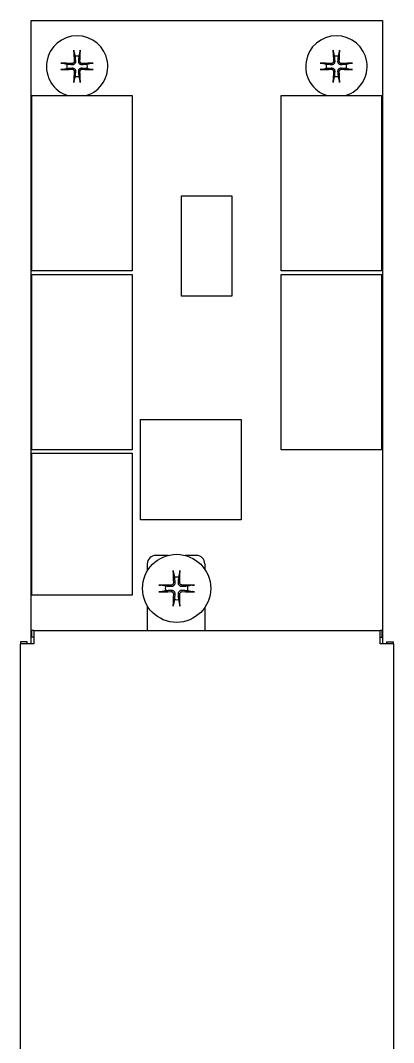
# Model space of a CAD drawing. Header units: millimetres. Extents: x 75184266 to 76346726, y -35850126 to -33679385.
# Drawn here: x 75482780 to 75492293, y -35635504 to -35609400 of the extents above; entities that cross this region are included whole.
import ezdxf

# ---------------------------------------------------------------- set-up
doc = ezdxf.new("R2010")
doc.units = ezdxf.units.MM
doc.header["$LTSCALE"] = 50
doc.header["$MEASUREMENT"] = 0
doc.layers.add('가시적인 것(ISO)', color=7, linetype='CONTINUOUS', lineweight=25)

msp = doc.modelspace()

# ---------------------------------------------------------------- linework, layer by layer
at = {"layer": '가시적인 것(ISO)'}
for p, q in [((75483049.6, -35625322.7), (75483049.6, -35609400)), ((75483049.6, -35609400), (75492008.2, -35609400)), ((75492008.2, -35609400), (75492008.2, -35625322.7)), ((75483071, -35615798.9), (75483071, -35611319.7)), ((75483071, -35611319.7), (75485630.5, -35611319.7)), ((75485630.5, -35611319.7), (75485630.5, -35615798.9)), ((75489427.2, -35615798.9), (75489427.2, -35611319.7)), ((75489427.2, -35611319.7), (75491986.8, -35611319.7)), ((75491986.8, -35611319.7), (75491986.8, -35615798.9)), ((75486889, -35616438.8), (75486889, -35613879.2)), ((75486889, -35613879.2), (75488168.8, -35613879.2)), ((75488168.8, -35613879.2), (75488168.8, -35616438.8)), ((75485630.5, -35615798.9), (75483071, -35615798.9)), ((75483071, -35620363.5), (75483071, -35615884.3)), ((75483071, -35615884.3), (75485630.5, -35615884.3)), ((75485630.5, -35615884.3), (75485630.5, -35620363.5)), ((75491986.8, -35615798.9), (75489427.2, -35615798.9)), ((75489427.2, -35620363.5), (75489427.2, -35615884.3)), ((75489427.2, -35615884.3), (75491986.8, -35615884.3)), ((75491986.8, -35615884.3), (75491986.8, -35620363.5)), ((75488168.8, -35616438.8), (75486889, -35616438.8)), ((75485843.8, -35622155.2), (75485843.8, -35619595.6)), ((75485843.8, -35619595.6), (75488403.4, -35619595.6)), ((75488403.4, -35619595.6), (75488403.4, -35622155.2)), ((75485630.5, -35620363.5), (75483071, -35620363.5)), ((75483071, -35624074.9), (75483071, -35620448.8)), ((75483071, -35620448.8), (75485630.5, -35620448.8)), ((75485630.5, -35620448.8), (75485630.5, -35624074.9)), ((75491986.8, -35620363.5), (75489427.2, -35620363.5)), ((75488403.4, -35622155.2), (75485843.8, -35622155.2)), ((75486545.9, -35623061.7), (75486227.8, -35623061.7)), ((75487266.2, -35623061.7), (75486976.1, -35623061.7)), ((75486014.5, -35623275), (75486014.5, -35623458.4)), ((75487479.5, -35623275), (75487479.5, -35623414.5)), ((75486678.4, -35623496.7), (75486705, -35623621.2)), ((75486817, -35623621.2), (75486843.7, -35623496.7)), ((75486478, -35623848.3), (75486353.4, -35623821.6)), ((75486353.4, -35623986.9), (75486478, -35623960.3)), ((75487168.6, -35623821.6), (75487044.1, -35623848.3)), ((75487044.1, -35623960.3), (75487168.6, -35623986.9)), ((75485630.5, -35624074.9), (75483071, -35624074.9)), ((75486705, -35624187.3), (75486678.4, -35624311.9)), ((75486843.7, -35624311.9), (75486817, -35624187.3)), ((75486014.5, -35624350.1), (75486014.5, -35624810.8)), ((75487479.5, -35624394), (75487479.5, -35624810.8)), ((75483120.9, -35624981.4), (75483071, -35624981.4)), ((75483071, -35625152.1), (75483071, -35624981.4)), ((75483120.9, -35624981.4), (75483120.9, -35625322.7)), ((75483120.9, -35624981.4), (75491951.5, -35624981.4)), ((75486014.5, -35624810.8), (75486014.5, -35624981.4)), ((75487479.5, -35624810.8), (75487479.5, -35624981.4)), ((75492001.5, -35624981.4), (75491951.5, -35624981.4)), ((75491951.5, -35625322.7), (75491951.5, -35624981.4)), ((75492001.5, -35625152.1), (75492001.5, -35624981.4)), ((75482950.3, -35625272.7), (75482779.7, -35625272.7)), ((75482779.7, -35625272.7), (75482779.7, -35625322.7)), ((75482950.3, -35625322.7), (75482950.3, -35625272.7)), ((75483120.9, -35625152.1), (75483071, -35625152.1)), ((75491951.5, -35625152.1), (75492001.5, -35625152.1)), ((75492122.1, -35625322.7), (75492122.1, -35625272.7)), ((75492122.1, -35625272.7), (75492292.8, -35625272.7)), ((75492292.8, -35625322.7), (75492292.8, -35625272.7)), ((75483120.9, -35625322.7), (75482779.7, -35625322.7)), ((75482779.7, -35645778), (75482779.7, -35625322.7)), ((75492292.8, -35625322.7), (75491951.5, -35625322.7)), ((75492292.8, -35625322.7), (75492292.8, -35645778))]:
    msp.add_line(p, q, dxfattribs=at)
msp.add_circle((75486761, -35623904.3), 869.6, dxfattribs=at)
for centre, radius, start, end in [((75484222.8, -35610573.1), 782.9, 287.52217, 252.47783), ((75490835, -35610573.1), 782.9, 287.52217, 252.47783), ((75484222.8, -35610573.1), 262.6, 78.32107, 101.67893), ((75490835, -35610573.1), 262.6, 78.32107, 101.67893), ((75484222.8, -35610573.1), 262.6, 168.32107, 191.67893), ((75484222.8, -35610573.1), 262.6, 348.32107, 11.67893), ((75490835, -35610573.1), 262.6, 168.32107, 191.67893), ((75490835, -35610573.1), 262.6, 348.32107, 11.67893), ((75484222.8, -35610573.1), 262.6, 258.32107, 281.67893), ((75490835, -35610573.1), 262.6, 258.32107, 281.67893), ((75486227.8, -35623275), 213.3, 90, 180), ((75487266.2, -35623275), 213.3, 0, 90), ((75486761, -35623904.3), 288.5, 78.81171, 101.18829), ((75486761, -35623904.3), 288.5, 168.81171, 191.18829), ((75486761, -35623904.3), 288.5, 348.81171, 11.18829), ((75486761, -35623904.3), 288.5, 258.81171, 281.18829)]:
    msp.add_arc(centre, radius, start, end, dxfattribs=at)
for centre, major_axis, start_param, end_param in [((75484243.9, -35610572.1), (49.9, -1033.4), 4.2999863, 4.5846823), ((75484201.7, -35610572.1), (49.9, 1033.4), 4.8400956, 5.1247917), ((75490856.1, -35610572.1), (49.9, -1033.4), 4.2999863, 4.5846823), ((75490813.9, -35610572.1), (49.9, 1033.4), 4.8400956, 5.1247917), ((75484221.7, -35610594.2), (-1033.4, 49.9), 4.8400956, 5.1247917), ((75484221.7, -35610552), (1033.4, 49.9), 4.2999863, 4.5846823), ((75484223.8, -35610594.2), (-1033.4, -49.9), 4.2999863, 4.5846823), ((75484223.8, -35610552), (1033.4, -49.9), 4.8400956, 5.1247917), ((75490834, -35610594.2), (-1033.4, 49.9), 4.8400956, 5.1247917), ((75490834, -35610552), (1033.4, 49.9), 4.2999863, 4.5846823), ((75490836, -35610594.2), (-1033.4, -49.9), 4.2999863, 4.5846823), ((75490836, -35610552), (1033.4, -49.9), 4.8400956, 5.1247917), ((75484243.9, -35610574.1), (-49.9, -1033.4), 4.8400956, 5.1247917), ((75484201.7, -35610574.1), (-49.9, 1033.4), 4.2999863, 4.5846823), ((75490856.1, -35610574.1), (-49.9, -1033.4), 4.8400956, 5.1247917), ((75490813.9, -35610574.1), (-49.9, 1033.4), 4.2999863, 4.5846823), ((75486782.1, -35623903.5), (39.4, -1142.3), 4.2982339, 4.5842687), ((75486739.9, -35623903.5), (39.4, 1142.3), 4.8405092, 5.126544), ((75486760.3, -35623925.3), (-1142.3, 39.4), 4.8405092, 5.126544), ((75486760.3, -35623883.2), (1142.3, 39.4), 4.2982339, 4.5842687), ((75486761.7, -35623925.3), (-1142.3, -39.4), 4.2982339, 4.5842687), ((75486761.7, -35623883.2), (1142.3, -39.4), 4.8405092, 5.126544), ((75486782.1, -35623905), (-39.4, -1142.3), 4.8405092, 5.126544), ((75486739.9, -35623905), (-39.4, 1142.3), 4.2982339, 4.5842687)]:
    msp.add_ellipse(centre, major_axis=major_axis, ratio=0.0871557, start_param=start_param, end_param=end_param, dxfattribs=at)
for points, knots in [([(75484145.1, -35610208.6), (75484144.7, -35610206.9), (75484144.3, -35610204.5), (75484143.5, -35610198.9), (75484143.1, -35610194.5), (75484142.4, -35610186.3), (75484142, -35610181.1), (75484141.6, -35610172.1), (75484141.4, -35610166.8), (75484141.4, -35610162.4), (75484141.4, -35610162.2), (75484141.4, -35610161.9)], [0.057359934, 0.057359934, 0.057359934, 0.057359934, 0.06240527, 0.06240527, 0.068631844, 0.068631844, 0.074926552, 0.074926552, 0.081225734, 0.081225734, 0.081626533, 0.081626533, 0.081626533, 0.081626533]), ([(75484304.2, -35610161.9), (75484304.2, -35610162.2), (75484304.2, -35610162.4), (75484304.1, -35610166.8), (75484303.9, -35610172.1), (75484303.5, -35610181.1), (75484303.2, -35610186.3), (75484302.5, -35610194.5), (75484302, -35610198.9), (75484301.2, -35610204.5), (75484300.8, -35610206.9), (75484300.4, -35610208.6)], [0.018406939, 0.018406939, 0.018406939, 0.018406939, 0.018807738, 0.018807738, 0.02510692, 0.02510692, 0.031401628, 0.031401628, 0.037628202, 0.037628202, 0.042673538, 0.042673538, 0.042673538, 0.042673538]), ([(75490757.3, -35610208.6), (75490757, -35610206.9), (75490756.5, -35610204.5), (75490755.8, -35610198.9), (75490755.3, -35610194.5), (75490754.6, -35610186.3), (75490754.3, -35610181.1), (75490753.8, -35610172.1), (75490753.7, -35610166.8), (75490753.6, -35610162.4), (75490753.6, -35610162.2), (75490753.6, -35610161.9)], [0.057359934, 0.057359934, 0.057359934, 0.057359934, 0.06240527, 0.06240527, 0.068631844, 0.068631844, 0.074926552, 0.074926552, 0.081225734, 0.081225734, 0.081626533, 0.081626533, 0.081626533, 0.081626533]), ([(75490916.4, -35610161.9), (75490916.4, -35610162.2), (75490916.4, -35610162.4), (75490916.4, -35610166.8), (75490916.2, -35610172.1), (75490915.8, -35610181.1), (75490915.4, -35610186.3), (75490914.7, -35610194.5), (75490914.3, -35610198.9), (75490913.5, -35610204.5), (75490913.1, -35610206.9), (75490912.7, -35610208.6)], [0.018406939, 0.018406939, 0.018406939, 0.018406939, 0.018807738, 0.018807738, 0.02510692, 0.02510692, 0.031401628, 0.031401628, 0.037628202, 0.037628202, 0.042673538, 0.042673538, 0.042673538, 0.042673538]), ([(75483811.5, -35610491.7), (75483811.8, -35610491.7), (75483812.1, -35610491.7), (75483816.5, -35610491.8), (75483821.8, -35610491.9), (75483830.7, -35610492.4), (75483836, -35610492.7), (75483844.2, -35610493.4), (75483848.5, -35610493.9), (75483854.2, -35610494.7), (75483856.6, -35610495.1), (75483858.2, -35610495.4)], [0.018406939, 0.018406939, 0.018406939, 0.018406939, 0.018807738, 0.018807738, 0.02510692, 0.02510692, 0.031401628, 0.031401628, 0.037628202, 0.037628202, 0.042673538, 0.042673538, 0.042673538, 0.042673538]), ([(75483858.2, -35610650.8), (75483856.6, -35610651.2), (75483854.2, -35610651.6), (75483848.5, -35610652.4), (75483844.2, -35610652.8), (75483836, -35610653.5), (75483830.7, -35610653.9), (75483821.8, -35610654.3), (75483816.5, -35610654.5), (75483812.1, -35610654.5), (75483811.8, -35610654.5), (75483811.5, -35610654.5)], [0.057359934, 0.057359934, 0.057359934, 0.057359934, 0.06240527, 0.06240527, 0.068631844, 0.068631844, 0.074926552, 0.074926552, 0.081225734, 0.081225734, 0.081626533, 0.081626533, 0.081626533, 0.081626533]), ([(75484181.6, -35610443.2), (75484182.6, -35610453.1), (75484181.6, -35610463.4), (75484177.5, -35610478.8), (75484174.9, -35610485.5), (75484167.8, -35610498), (75484163.3, -35610503.9), (75484153.5, -35610513.6), (75484147.6, -35610518.1), (75484135.1, -35610525.2), (75484128.5, -35610527.8), (75484113.1, -35610532), (75484102.7, -35610532.9), (75484092.8, -35610532)], [0.171727068, 0.171727068, 0.171727068, 0.171727068, 0.18630715, 0.18630715, 0.196016395, 0.196016395, 0.205725639, 0.205725639, 0.215434884, 0.215434884, 0.225144128, 0.225144128, 0.23972421, 0.23972421, 0.23972421, 0.23972421]), ([(75484092.8, -35610614.3), (75484102.7, -35610613.3), (75484113.1, -35610614.3), (75484128.5, -35610618.4), (75484135.1, -35610621), (75484147.6, -35610628.1), (75484153.5, -35610632.6), (75484163.3, -35610642.4), (75484167.8, -35610648.3), (75484174.9, -35610660.8), (75484177.5, -35610667.4), (75484181.6, -35610682.8), (75484182.6, -35610693.2), (75484181.6, -35610703.1)], [0.171727068, 0.171727068, 0.171727068, 0.171727068, 0.18630715, 0.18630715, 0.196016395, 0.196016395, 0.205725639, 0.205725639, 0.215434884, 0.215434884, 0.225144128, 0.225144128, 0.23972421, 0.23972421, 0.23972421, 0.23972421]), ([(75484148.2, -35610444.8), (75484148.4, -35610451.2), (75484147.4, -35610458.1), (75484142.7, -35610470.9), (75484139.1, -35610476.8), (75484130.4, -35610486.4), (75484124.8, -35610490.6), (75484112.5, -35610496.5), (75484105.8, -35610498.1), (75484097.8, -35610498.6), (75484096.1, -35610498.6), (75484094.4, -35610498.5)], [0, 0, 0, 0, 0.009064486, 0.009064486, 0.018128973, 0.018128973, 0.027173959, 0.027173959, 0.036218944, 0.036218944, 0.038519937, 0.038519937, 0.038519937, 0.038519937]), ([(75484094.4, -35610647.7), (75484100.8, -35610647.5), (75484107.7, -35610648.5), (75484120.6, -35610653.2), (75484126.5, -35610656.8), (75484136, -35610665.5), (75484140.2, -35610671.1), (75484146.1, -35610683.4), (75484147.8, -35610690.1), (75484148.2, -35610698.1), (75484148.2, -35610699.8), (75484148.2, -35610701.4)], [0, 0, 0, 0, 0.009064486, 0.009064486, 0.018128973, 0.018128973, 0.027173959, 0.027173959, 0.036218944, 0.036218944, 0.038519937, 0.038519937, 0.038519937, 0.038519937]), ([(75484352.7, -35610532), (75484342.8, -35610532.9), (75484332.4, -35610532), (75484317, -35610527.8), (75484310.4, -35610525.2), (75484297.9, -35610518.1), (75484292, -35610513.6), (75484282.3, -35610503.9), (75484277.8, -35610498), (75484270.7, -35610485.5), (75484268.1, -35610478.8), (75484263.9, -35610463.4), (75484263, -35610453.1), (75484263.9, -35610443.2)], [0.171727068, 0.171727068, 0.171727068, 0.171727068, 0.18630715, 0.18630715, 0.196016395, 0.196016395, 0.205725639, 0.205725639, 0.215434884, 0.215434884, 0.225144128, 0.225144128, 0.23972421, 0.23972421, 0.23972421, 0.23972421]), ([(75484263.9, -35610703.1), (75484263, -35610693.2), (75484263.9, -35610682.8), (75484268.1, -35610667.4), (75484270.7, -35610660.8), (75484277.8, -35610648.3), (75484282.3, -35610642.4), (75484292, -35610632.6), (75484297.9, -35610628.1), (75484310.4, -35610621), (75484317, -35610618.4), (75484332.4, -35610614.3), (75484342.8, -35610613.3), (75484352.7, -35610614.3)], [0.171727068, 0.171727068, 0.171727068, 0.171727068, 0.18630715, 0.18630715, 0.196016395, 0.196016395, 0.205725639, 0.205725639, 0.215434884, 0.215434884, 0.225144128, 0.225144128, 0.23972421, 0.23972421, 0.23972421, 0.23972421]), ([(75484297.4, -35610701.4), (75484297.1, -35610695.1), (75484298.1, -35610688.2), (75484302.8, -35610675.3), (75484306.5, -35610669.4), (75484315.1, -35610659.9), (75484320.7, -35610655.7), (75484333, -35610649.8), (75484339.8, -35610648.1), (75484347.8, -35610647.7), (75484349.4, -35610647.6), (75484351.1, -35610647.7)], [0, 0, 0, 0, 0.009064486, 0.009064486, 0.018128973, 0.018128973, 0.027173959, 0.027173959, 0.036218944, 0.036218944, 0.038519937, 0.038519937, 0.038519937, 0.038519937]), ([(75484351.1, -35610498.5), (75484344.7, -35610498.8), (75484337.8, -35610497.8), (75484325, -35610493.1), (75484319, -35610489.4), (75484309.5, -35610480.7), (75484305.3, -35610475.2), (75484299.4, -35610462.9), (75484297.8, -35610456.1), (75484297.3, -35610448.1), (75484297.3, -35610446.5), (75484297.4, -35610444.8)], [0, 0, 0, 0, 0.009064486, 0.009064486, 0.018128973, 0.018128973, 0.027173959, 0.027173959, 0.036218944, 0.036218944, 0.038519937, 0.038519937, 0.038519937, 0.038519937]), ([(75484587.3, -35610495.4), (75484588.9, -35610495.1), (75484591.4, -35610494.7), (75484597, -35610493.9), (75484601.4, -35610493.4), (75484609.6, -35610492.7), (75484614.8, -35610492.4), (75484623.8, -35610491.9), (75484629, -35610491.8), (75484633.5, -35610491.7), (75484633.7, -35610491.7), (75484634, -35610491.7)], [0.057359934, 0.057359934, 0.057359934, 0.057359934, 0.06240527, 0.06240527, 0.068631844, 0.068631844, 0.074926552, 0.074926552, 0.081225734, 0.081225734, 0.081626533, 0.081626533, 0.081626533, 0.081626533]), ([(75484634, -35610654.5), (75484633.7, -35610654.5), (75484633.5, -35610654.5), (75484629, -35610654.5), (75484623.8, -35610654.3), (75484614.8, -35610653.9), (75484609.6, -35610653.5), (75484601.4, -35610652.8), (75484597, -35610652.4), (75484591.4, -35610651.6), (75484588.9, -35610651.2), (75484587.3, -35610650.8)], [0.018406939, 0.018406939, 0.018406939, 0.018406939, 0.018807738, 0.018807738, 0.02510692, 0.02510692, 0.031401628, 0.031401628, 0.037628202, 0.037628202, 0.042673538, 0.042673538, 0.042673538, 0.042673538]), ([(75490423.8, -35610491.7), (75490424.1, -35610491.7), (75490424.3, -35610491.7), (75490428.7, -35610491.8), (75490434, -35610491.9), (75490442.9, -35610492.4), (75490448.2, -35610492.7), (75490456.4, -35610493.4), (75490460.8, -35610493.9), (75490466.4, -35610494.7), (75490468.8, -35610495.1), (75490470.5, -35610495.4)], [0.018406939, 0.018406939, 0.018406939, 0.018406939, 0.018807738, 0.018807738, 0.02510692, 0.02510692, 0.031401628, 0.031401628, 0.037628202, 0.037628202, 0.042673538, 0.042673538, 0.042673538, 0.042673538]), ([(75490470.5, -35610650.8), (75490468.8, -35610651.2), (75490466.4, -35610651.6), (75490460.8, -35610652.4), (75490456.4, -35610652.8), (75490448.2, -35610653.5), (75490442.9, -35610653.9), (75490434, -35610654.3), (75490428.7, -35610654.5), (75490424.3, -35610654.5), (75490424.1, -35610654.5), (75490423.8, -35610654.5)], [0.057359934, 0.057359934, 0.057359934, 0.057359934, 0.06240527, 0.06240527, 0.068631844, 0.068631844, 0.074926552, 0.074926552, 0.081225734, 0.081225734, 0.081626533, 0.081626533, 0.081626533, 0.081626533]), ([(75490793.9, -35610443.2), (75490794.8, -35610453.1), (75490793.9, -35610463.4), (75490789.7, -35610478.8), (75490787.1, -35610485.5), (75490780, -35610498), (75490775.5, -35610503.9), (75490765.7, -35610513.6), (75490759.9, -35610518.1), (75490747.4, -35610525.2), (75490740.7, -35610527.8), (75490725.3, -35610532), (75490715, -35610532.9), (75490705.1, -35610532)], [0.171727068, 0.171727068, 0.171727068, 0.171727068, 0.18630715, 0.18630715, 0.196016395, 0.196016395, 0.205725639, 0.205725639, 0.215434884, 0.215434884, 0.225144128, 0.225144128, 0.23972421, 0.23972421, 0.23972421, 0.23972421]), ([(75490705.1, -35610614.3), (75490715, -35610613.3), (75490725.3, -35610614.3), (75490740.7, -35610618.4), (75490747.4, -35610621), (75490759.9, -35610628.1), (75490765.7, -35610632.6), (75490775.5, -35610642.4), (75490780, -35610648.3), (75490787.1, -35610660.8), (75490789.7, -35610667.4), (75490793.9, -35610682.8), (75490794.8, -35610693.2), (75490793.9, -35610703.1)], [0.171727068, 0.171727068, 0.171727068, 0.171727068, 0.18630715, 0.18630715, 0.196016395, 0.196016395, 0.205725639, 0.205725639, 0.215434884, 0.215434884, 0.225144128, 0.225144128, 0.23972421, 0.23972421, 0.23972421, 0.23972421]), ([(75490760.4, -35610444.8), (75490760.7, -35610451.2), (75490759.7, -35610458.1), (75490755, -35610470.9), (75490751.3, -35610476.8), (75490742.6, -35610486.4), (75490737.1, -35610490.6), (75490724.8, -35610496.5), (75490718, -35610498.1), (75490710, -35610498.6), (75490708.4, -35610498.6), (75490706.7, -35610498.5)], [0, 0, 0, 0, 0.009064486, 0.009064486, 0.018128973, 0.018128973, 0.027173959, 0.027173959, 0.036218944, 0.036218944, 0.038519937, 0.038519937, 0.038519937, 0.038519937]), ([(75490706.7, -35610647.7), (75490713.1, -35610647.5), (75490720, -35610648.5), (75490732.8, -35610653.2), (75490738.7, -35610656.8), (75490748.3, -35610665.5), (75490752.5, -35610671.1), (75490758.4, -35610683.4), (75490760, -35610690.1), (75490760.5, -35610698.1), (75490760.5, -35610699.8), (75490760.4, -35610701.4)], [0, 0, 0, 0, 0.009064486, 0.009064486, 0.018128973, 0.018128973, 0.027173959, 0.027173959, 0.036218944, 0.036218944, 0.038519937, 0.038519937, 0.038519937, 0.038519937]), ([(75490964.9, -35610532), (75490955.1, -35610532.9), (75490944.7, -35610532), (75490929.3, -35610527.8), (75490922.7, -35610525.2), (75490910.2, -35610518.1), (75490904.3, -35610513.6), (75490894.5, -35610503.9), (75490890, -35610498), (75490882.9, -35610485.5), (75490880.3, -35610478.8), (75490876.2, -35610463.4), (75490875.2, -35610453.1), (75490876.2, -35610443.2)], [0.171727068, 0.171727068, 0.171727068, 0.171727068, 0.18630715, 0.18630715, 0.196016395, 0.196016395, 0.205725639, 0.205725639, 0.215434884, 0.215434884, 0.225144128, 0.225144128, 0.23972421, 0.23972421, 0.23972421, 0.23972421]), ([(75490876.2, -35610703.1), (75490875.2, -35610693.2), (75490876.2, -35610682.8), (75490880.3, -35610667.4), (75490882.9, -35610660.8), (75490890, -35610648.3), (75490894.5, -35610642.4), (75490904.3, -35610632.6), (75490910.2, -35610628.1), (75490922.7, -35610621), (75490929.3, -35610618.4), (75490944.7, -35610614.3), (75490955.1, -35610613.3), (75490964.9, -35610614.3)], [0.171727068, 0.171727068, 0.171727068, 0.171727068, 0.18630715, 0.18630715, 0.196016395, 0.196016395, 0.205725639, 0.205725639, 0.215434884, 0.215434884, 0.225144128, 0.225144128, 0.23972421, 0.23972421, 0.23972421, 0.23972421]), ([(75490909.6, -35610701.4), (75490909.4, -35610695.1), (75490910.4, -35610688.2), (75490915, -35610675.3), (75490918.7, -35610669.4), (75490927.4, -35610659.9), (75490932.9, -35610655.7), (75490945.3, -35610649.8), (75490952, -35610648.1), (75490960, -35610647.7), (75490961.7, -35610647.6), (75490963.3, -35610647.7)], [0, 0, 0, 0, 0.009064486, 0.009064486, 0.018128973, 0.018128973, 0.027173959, 0.027173959, 0.036218944, 0.036218944, 0.038519937, 0.038519937, 0.038519937, 0.038519937]), ([(75490963.3, -35610498.5), (75490956.9, -35610498.8), (75490950.1, -35610497.8), (75490937.2, -35610493.1), (75490931.3, -35610489.4), (75490921.8, -35610480.7), (75490917.5, -35610475.2), (75490911.7, -35610462.9), (75490910, -35610456.1), (75490909.6, -35610448.1), (75490909.5, -35610446.5), (75490909.6, -35610444.8)], [0, 0, 0, 0, 0.009064486, 0.009064486, 0.018128973, 0.018128973, 0.027173959, 0.027173959, 0.036218944, 0.036218944, 0.038519937, 0.038519937, 0.038519937, 0.038519937]), ([(75491199.5, -35610495.4), (75491201.2, -35610495.1), (75491203.6, -35610494.7), (75491209.2, -35610493.9), (75491213.6, -35610493.4), (75491221.8, -35610492.7), (75491227.1, -35610492.4), (75491236, -35610491.9), (75491241.3, -35610491.8), (75491245.7, -35610491.7), (75491246, -35610491.7), (75491246.2, -35610491.7)], [0.057359934, 0.057359934, 0.057359934, 0.057359934, 0.06240527, 0.06240527, 0.068631844, 0.068631844, 0.074926552, 0.074926552, 0.081225734, 0.081225734, 0.081626533, 0.081626533, 0.081626533, 0.081626533]), ([(75491246.2, -35610654.5), (75491246, -35610654.5), (75491245.7, -35610654.5), (75491241.3, -35610654.5), (75491236, -35610654.3), (75491227.1, -35610653.9), (75491221.8, -35610653.5), (75491213.6, -35610652.8), (75491209.2, -35610652.4), (75491203.6, -35610651.6), (75491201.2, -35610651.2), (75491199.5, -35610650.8)], [0.018406939, 0.018406939, 0.018406939, 0.018406939, 0.018807738, 0.018807738, 0.02510692, 0.02510692, 0.031401628, 0.031401628, 0.037628202, 0.037628202, 0.042673538, 0.042673538, 0.042673538, 0.042673538]), ([(75484141.4, -35610984.3), (75484141.4, -35610984.1), (75484141.4, -35610983.8), (75484141.4, -35610979.4), (75484141.6, -35610974.1), (75484142, -35610965.2), (75484142.4, -35610959.9), (75484143.1, -35610951.7), (75484143.5, -35610947.3), (75484144.3, -35610941.7), (75484144.7, -35610939.3), (75484145.1, -35610937.7)], [0.018406939, 0.018406939, 0.018406939, 0.018406939, 0.018807738, 0.018807738, 0.02510692, 0.02510692, 0.031401628, 0.031401628, 0.037628202, 0.037628202, 0.042673538, 0.042673538, 0.042673538, 0.042673538]), ([(75484300.4, -35610937.7), (75484300.8, -35610939.3), (75484301.2, -35610941.7), (75484302, -35610947.3), (75484302.5, -35610951.7), (75484303.2, -35610959.9), (75484303.5, -35610965.2), (75484303.9, -35610974.1), (75484304.1, -35610979.4), (75484304.2, -35610983.8), (75484304.2, -35610984.1), (75484304.2, -35610984.3)], [0.057359934, 0.057359934, 0.057359934, 0.057359934, 0.06240527, 0.06240527, 0.068631844, 0.068631844, 0.074926552, 0.074926552, 0.081225734, 0.081225734, 0.081626533, 0.081626533, 0.081626533, 0.081626533]), ([(75490753.6, -35610984.3), (75490753.6, -35610984.1), (75490753.6, -35610983.8), (75490753.7, -35610979.4), (75490753.8, -35610974.1), (75490754.3, -35610965.2), (75490754.6, -35610959.9), (75490755.3, -35610951.7), (75490755.8, -35610947.3), (75490756.5, -35610941.7), (75490757, -35610939.3), (75490757.3, -35610937.7)], [0.018406939, 0.018406939, 0.018406939, 0.018406939, 0.018807738, 0.018807738, 0.02510692, 0.02510692, 0.031401628, 0.031401628, 0.037628202, 0.037628202, 0.042673538, 0.042673538, 0.042673538, 0.042673538]), ([(75490912.7, -35610937.7), (75490913.1, -35610939.3), (75490913.5, -35610941.7), (75490914.3, -35610947.3), (75490914.7, -35610951.7), (75490915.4, -35610959.9), (75490915.8, -35610965.2), (75490916.2, -35610974.1), (75490916.4, -35610979.4), (75490916.4, -35610983.8), (75490916.4, -35610984.1), (75490916.4, -35610984.3)], [0.057359934, 0.057359934, 0.057359934, 0.057359934, 0.06240527, 0.06240527, 0.068631844, 0.068631844, 0.074926552, 0.074926552, 0.081225734, 0.081225734, 0.081626533, 0.081626533, 0.081626533, 0.081626533]), ([(75486678.4, -35623496.7), (75486678, -35623494.9), (75486677.6, -35623492.4), (75486676.9, -35623486.4), (75486676.4, -35623481.7), (75486675.8, -35623473), (75486675.5, -35623467.4), (75486675.2, -35623457.9), (75486675.1, -35623452.3), (75486675.1, -35623447.6), (75486675.1, -35623447.3), (75486675.1, -35623447)], [0.06085328, 0.06085328, 0.06085328, 0.06085328, 0.066202738, 0.066202738, 0.072808759, 0.072808759, 0.079490277, 0.079490277, 0.086176705, 0.086176705, 0.086637259, 0.086637259, 0.086637259, 0.086637259]), ([(75486846.9, -35623447), (75486846.9, -35623447.3), (75486846.9, -35623447.6), (75486846.9, -35623452.3), (75486846.8, -35623457.9), (75486846.5, -35623467.4), (75486846.2, -35623473), (75486845.6, -35623481.7), (75486845.2, -35623486.4), (75486844.4, -35623492.4), (75486844, -35623494.9), (75486843.7, -35623496.7)], [0.019492868, 0.019492868, 0.019492868, 0.019492868, 0.019953422, 0.019953422, 0.026639849, 0.026639849, 0.033321368, 0.033321368, 0.039927389, 0.039927389, 0.045276847, 0.045276847, 0.045276847, 0.045276847]), ([(75486303.8, -35623818.4), (75486304.1, -35623818.4), (75486304.4, -35623818.4), (75486309.1, -35623818.4), (75486314.7, -35623818.5), (75486324.2, -35623818.8), (75486329.8, -35623819.1), (75486338.5, -35623819.7), (75486343.1, -35623820.1), (75486349.1, -35623820.9), (75486351.7, -35623821.3), (75486353.4, -35623821.6)], [0.019492868, 0.019492868, 0.019492868, 0.019492868, 0.019953422, 0.019953422, 0.026639849, 0.026639849, 0.033321368, 0.033321368, 0.039927389, 0.039927389, 0.045276847, 0.045276847, 0.045276847, 0.045276847]), ([(75486353.4, -35623986.9), (75486351.7, -35623987.3), (75486349.1, -35623987.7), (75486343.1, -35623988.4), (75486338.5, -35623988.8), (75486329.8, -35623989.5), (75486324.2, -35623989.8), (75486314.7, -35623990.1), (75486309.1, -35623990.2), (75486304.4, -35623990.2), (75486304.1, -35623990.2), (75486303.8, -35623990.2)], [0.06085328, 0.06085328, 0.06085328, 0.06085328, 0.066202738, 0.066202738, 0.072808759, 0.072808759, 0.079490277, 0.079490277, 0.086176705, 0.086176705, 0.086637259, 0.086637259, 0.086637259, 0.086637259]), ([(75486716.2, -35623759.7), (75486717.1, -35623770.6), (75486715.9, -35623782.1), (75486711.3, -35623799.2), (75486708.3, -35623806.7), (75486700.3, -35623820.8), (75486695.2, -35623827.4), (75486684.1, -35623838.4), (75486677.5, -35623843.5), (75486663.4, -35623851.5), (75486655.9, -35623854.5), (75486638.8, -35623859.2), (75486627.4, -35623860.3), (75486616.4, -35623859.4)], [0.196251609, 0.196251609, 0.196251609, 0.196251609, 0.21235671, 0.21235671, 0.223314584, 0.223314584, 0.234272459, 0.234272459, 0.245230334, 0.245230334, 0.256188208, 0.256188208, 0.272293309, 0.272293309, 0.272293309, 0.272293309]), ([(75486616.4, -35623949.1), (75486627.4, -35623948.2), (75486638.8, -35623949.3), (75486655.9, -35623954), (75486663.4, -35623957), (75486677.5, -35623965), (75486684.1, -35623970.1), (75486695.2, -35623981.1), (75486700.3, -35623987.8), (75486708.3, -35624001.9), (75486711.3, -35624009.3), (75486715.9, -35624026.5), (75486717.1, -35624037.9), (75486716.2, -35624048.8)], [0.196251609, 0.196251609, 0.196251609, 0.196251609, 0.21235671, 0.21235671, 0.223314584, 0.223314584, 0.234272459, 0.234272459, 0.245230334, 0.245230334, 0.256188208, 0.256188208, 0.272293309, 0.272293309, 0.272293309, 0.272293309]), ([(75486678.3, -35623761), (75486678.5, -35623768.3), (75486677.2, -35623776.1), (75486671.7, -35623790.7), (75486667.4, -35623797.4), (75486657.4, -35623808.2), (75486651, -35623812.9), (75486636.8, -35623819.4), (75486629.1, -35623821.2), (75486620.4, -35623821.6), (75486619.1, -35623821.6), (75486617.7, -35623821.6)], [0, 0, 0, 0, 0.010349363, 0.010349363, 0.020698727, 0.020698727, 0.031031719, 0.031031719, 0.041364712, 0.041364712, 0.043250118, 0.043250118, 0.043250118, 0.043250118]), ([(75486617.7, -35623987), (75486625, -35623986.8), (75486632.9, -35623988), (75486647.5, -35623993.6), (75486654.2, -35623997.9), (75486664.9, -35624007.9), (75486669.7, -35624014.3), (75486676.2, -35624028.5), (75486678, -35624036.2), (75486678.3, -35624044.8), (75486678.4, -35624046.2), (75486678.3, -35624047.5)], [0, 0, 0, 0, 0.010349363, 0.010349363, 0.020698727, 0.020698727, 0.031031719, 0.031031719, 0.041364712, 0.041364712, 0.043250118, 0.043250118, 0.043250118, 0.043250118]), ([(75486905.6, -35623859.4), (75486894.7, -35623860.3), (75486883.2, -35623859.2), (75486866.1, -35623854.5), (75486858.6, -35623851.5), (75486844.5, -35623843.5), (75486837.9, -35623838.4), (75486826.9, -35623827.4), (75486821.8, -35623820.8), (75486813.7, -35623806.7), (75486810.8, -35623799.2), (75486806.1, -35623782.1), (75486805, -35623770.6), (75486805.8, -35623759.7)], [0.196251609, 0.196251609, 0.196251609, 0.196251609, 0.21235671, 0.21235671, 0.223314584, 0.223314584, 0.234272459, 0.234272459, 0.245230334, 0.245230334, 0.256188208, 0.256188208, 0.272293309, 0.272293309, 0.272293309, 0.272293309]), ([(75486805.8, -35624048.8), (75486805, -35624037.9), (75486806.1, -35624026.5), (75486810.8, -35624009.3), (75486813.7, -35624001.9), (75486821.8, -35623987.8), (75486826.9, -35623981.1), (75486837.9, -35623970.1), (75486844.5, -35623965), (75486858.6, -35623957), (75486866.1, -35623954), (75486883.2, -35623949.3), (75486894.7, -35623948.2), (75486905.6, -35623949.1)], [0.196251609, 0.196251609, 0.196251609, 0.196251609, 0.21235671, 0.21235671, 0.223314584, 0.223314584, 0.234272459, 0.234272459, 0.245230334, 0.245230334, 0.256188208, 0.256188208, 0.272293309, 0.272293309, 0.272293309, 0.272293309]), ([(75486843.7, -35624047.5), (75486843.5, -35624040.2), (75486844.8, -35624032.4), (75486850.3, -35624017.8), (75486854.6, -35624011.1), (75486864.7, -35624000.4), (75486871.1, -35623995.6), (75486885.2, -35623989.1), (75486893, -35623987.3), (75486901.6, -35623986.9), (75486902.9, -35623986.9), (75486904.3, -35623987)], [0, 0, 0, 0, 0.010349363, 0.010349363, 0.020698727, 0.020698727, 0.031031719, 0.031031719, 0.041364712, 0.041364712, 0.043250118, 0.043250118, 0.043250118, 0.043250118]), ([(75486904.3, -35623821.6), (75486897, -35623821.7), (75486889.1, -35623820.5), (75486874.6, -35623815), (75486867.8, -35623810.7), (75486857.1, -35623800.6), (75486852.4, -35623794.2), (75486845.9, -35623780.1), (75486844.1, -35623772.3), (75486843.7, -35623763.7), (75486843.7, -35623762.4), (75486843.7, -35623761)], [0, 0, 0, 0, 0.010349363, 0.010349363, 0.020698727, 0.020698727, 0.031031719, 0.031031719, 0.041364712, 0.041364712, 0.043250118, 0.043250118, 0.043250118, 0.043250118]), ([(75487168.6, -35623821.6), (75487170.4, -35623821.3), (75487172.9, -35623820.9), (75487178.9, -35623820.1), (75487183.6, -35623819.7), (75487192.3, -35623819.1), (75487197.9, -35623818.8), (75487207.4, -35623818.5), (75487213, -35623818.4), (75487217.7, -35623818.4), (75487218, -35623818.4), (75487218.3, -35623818.4)], [0.06085328, 0.06085328, 0.06085328, 0.06085328, 0.066202738, 0.066202738, 0.072808759, 0.072808759, 0.079490277, 0.079490277, 0.086176705, 0.086176705, 0.086637259, 0.086637259, 0.086637259, 0.086637259]), ([(75487218.3, -35623990.2), (75487218, -35623990.2), (75487217.7, -35623990.2), (75487213, -35623990.2), (75487207.4, -35623990.1), (75487197.9, -35623989.8), (75487192.3, -35623989.5), (75487183.6, -35623988.8), (75487178.9, -35623988.4), (75487172.9, -35623987.7), (75487170.4, -35623987.3), (75487168.6, -35623986.9)], [0.019492868, 0.019492868, 0.019492868, 0.019492868, 0.019953422, 0.019953422, 0.026639849, 0.026639849, 0.033321368, 0.033321368, 0.039927389, 0.039927389, 0.045276847, 0.045276847, 0.045276847, 0.045276847]), ([(75486675.1, -35624361.5), (75486675.1, -35624361.2), (75486675.1, -35624360.9), (75486675.1, -35624356.2), (75486675.2, -35624350.6), (75486675.5, -35624341.1), (75486675.8, -35624335.5), (75486676.4, -35624326.8), (75486676.9, -35624322.1), (75486677.6, -35624316.2), (75486678, -35624313.6), (75486678.4, -35624311.9)], [0.019492868, 0.019492868, 0.019492868, 0.019492868, 0.019953422, 0.019953422, 0.026639849, 0.026639849, 0.033321368, 0.033321368, 0.039927389, 0.039927389, 0.045276847, 0.045276847, 0.045276847, 0.045276847]), ([(75486843.7, -35624311.9), (75486844, -35624313.6), (75486844.4, -35624316.2), (75486845.2, -35624322.1), (75486845.6, -35624326.8), (75486846.2, -35624335.5), (75486846.5, -35624341.1), (75486846.8, -35624350.6), (75486846.9, -35624356.2), (75486846.9, -35624360.9), (75486846.9, -35624361.2), (75486846.9, -35624361.5)], [0.06085328, 0.06085328, 0.06085328, 0.06085328, 0.066202738, 0.066202738, 0.072808759, 0.072808759, 0.079490277, 0.079490277, 0.086176705, 0.086176705, 0.086637259, 0.086637259, 0.086637259, 0.086637259])]:
    msp.add_open_spline(points, degree=3, knots=knots, dxfattribs=at)
for points, weights in [([(75484145.1, -35610208.6), (75484159.5, -35610271.5), (75484169.6, -35610315.9)], [1.00343096091, 1.01701443108, 1]), ([(75484169.6, -35610315.9), (75484177.6, -35610399.9), (75484181.6, -35610443.2)], [1, 1.40655650908, 1.77256159228]), ([(75484263.9, -35610443.2), (75484268, -35610399.9), (75484275.9, -35610315.9)], [1.7725615923, 1.4065565091, 1]), ([(75484275.9, -35610315.9), (75484286.1, -35610271.5), (75484300.4, -35610208.6)], [1, 1.01701442397, 1.00343095955]), ([(75490757.3, -35610208.6), (75490771.7, -35610271.5), (75490781.9, -35610315.9)], [1.00343096091, 1.01701443108, 1]), ([(75490781.9, -35610315.9), (75490789.8, -35610399.9), (75490793.9, -35610443.2)], [1, 1.40655650908, 1.77256159228]), ([(75490876.2, -35610443.2), (75490880.2, -35610399.9), (75490888.2, -35610315.9)], [1.7725615923, 1.4065565091, 1]), ([(75490888.2, -35610315.9), (75490898.3, -35610271.5), (75490912.7, -35610208.6)], [1, 1.01701442397, 1.00343095955]), ([(75483965.6, -35610520), (75483921.2, -35610509.8), (75483858.2, -35610495.4)], [1, 1.01701439985, 1.00343095493]), ([(75483858.2, -35610650.8), (75483921.2, -35610636.4), (75483965.6, -35610626.3)], [1.00343096396, 1.01701444701, 1]), ([(75484092.8, -35610532), (75484049.5, -35610527.9), (75483965.6, -35610520)], [1.7725615923, 1.4065565091, 1]), ([(75483965.6, -35610626.3), (75484049.5, -35610618.3), (75484092.8, -35610614.3)], [1, 1.40655650908, 1.77256159228]), ([(75484479.9, -35610520), (75484396, -35610527.9), (75484352.7, -35610532)], [1, 1.40655650908, 1.77256159228]), ([(75484352.7, -35610614.3), (75484396, -35610618.3), (75484479.9, -35610626.3)], [1.7725615923, 1.4065565091, 1]), ([(75484587.3, -35610495.4), (75484524.3, -35610509.8), (75484479.9, -35610520)], [1.00343096234, 1.01701443853, 1]), ([(75484479.9, -35610626.3), (75484524.3, -35610636.4), (75484587.3, -35610650.8)], [1, 1.017014424, 1.00343095955]), ([(75490577.8, -35610520), (75490533.4, -35610509.8), (75490470.5, -35610495.4)], [1, 1.01701439985, 1.00343095493]), ([(75490470.5, -35610650.8), (75490533.4, -35610636.4), (75490577.8, -35610626.3)], [1.00343096396, 1.01701444701, 1]), ([(75490705.1, -35610532), (75490661.7, -35610527.9), (75490577.8, -35610520)], [1.7725615923, 1.4065565091, 1]), ([(75490577.8, -35610626.3), (75490661.7, -35610618.3), (75490705.1, -35610614.3)], [1, 1.40655650908, 1.77256159228]), ([(75491092.2, -35610520), (75491008.3, -35610527.9), (75490964.9, -35610532)], [1, 1.40655650908, 1.77256159228]), ([(75490964.9, -35610614.3), (75491008.3, -35610618.3), (75491092.2, -35610626.3)], [1.7725615923, 1.4065565091, 1]), ([(75491199.5, -35610495.4), (75491136.6, -35610509.8), (75491092.2, -35610520)], [1.00343096234, 1.01701443853, 1]), ([(75491092.2, -35610626.3), (75491136.6, -35610636.4), (75491199.5, -35610650.8)], [1, 1.017014424, 1.00343095955]), ([(75484169.6, -35610830.3), (75484159.5, -35610874.7), (75484145.1, -35610937.7)], [1, 1.01701442397, 1.00343095955]), ([(75484181.6, -35610703.1), (75484177.6, -35610746.4), (75484169.6, -35610830.3)], [1.7725615923, 1.4065565091, 1]), ([(75484275.9, -35610830.3), (75484268, -35610746.4), (75484263.9, -35610703.1)], [1, 1.40655650908, 1.77256159228]), ([(75484300.4, -35610937.7), (75484286.1, -35610874.7), (75484275.9, -35610830.3)], [1.00343096091, 1.01701443108, 1]), ([(75490781.9, -35610830.3), (75490771.7, -35610874.7), (75490757.3, -35610937.7)], [1, 1.01701442397, 1.00343095955]), ([(75490793.9, -35610703.1), (75490789.8, -35610746.4), (75490781.9, -35610830.3)], [1.7725615923, 1.4065565091, 1]), ([(75490888.2, -35610830.3), (75490880.2, -35610746.4), (75490876.2, -35610703.1)], [1, 1.40655650908, 1.77256159228]), ([(75490912.7, -35610937.7), (75490898.3, -35610874.7), (75490888.2, -35610830.3)], [1.00343096091, 1.01701443108, 1]), ([(75486705, -35623621.2), (75486712.4, -35623712.2), (75486716.2, -35623759.7)], [1, 1.39561766539, 1.75077192077]), ([(75486805.8, -35623759.7), (75486809.6, -35623712.2), (75486817, -35623621.2)], [1.75077192082, 1.39561766542, 1]), ([(75486616.4, -35623859.4), (75486568.9, -35623855.6), (75486478, -35623848.3)], [1.75077192082, 1.39561766542, 1]), ([(75486478, -35623960.3), (75486568.9, -35623952.9), (75486616.4, -35623949.1)], [1, 1.39561766539, 1.75077192077]), ([(75487044.1, -35623848.3), (75486953.1, -35623855.6), (75486905.6, -35623859.4)], [1, 1.39561766539, 1.75077192077]), ([(75486905.6, -35623949.1), (75486953.1, -35623952.9), (75487044.1, -35623960.3)], [1.75077192082, 1.39561766542, 1]), ([(75486716.2, -35624048.8), (75486712.4, -35624096.3), (75486705, -35624187.3)], [1.75077192082, 1.39561766542, 1]), ([(75486817, -35624187.3), (75486809.6, -35624096.3), (75486805.8, -35624048.8)], [1, 1.39561766539, 1.75077192077])]:
    msp.add_rational_spline(points, weights, degree=2, dxfattribs=at)

doc.saveas('drawing.dxf')
